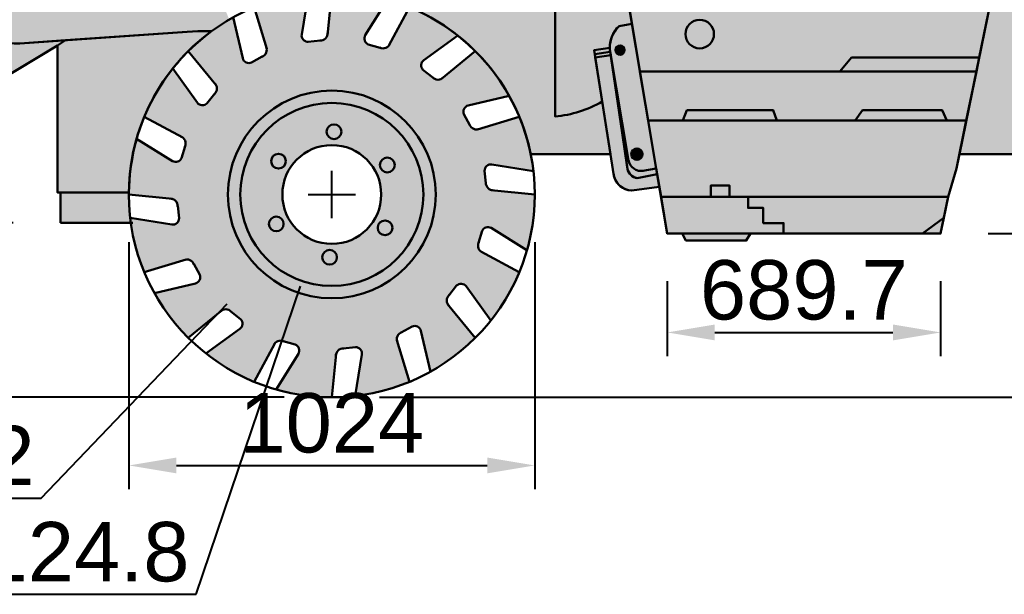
# Model space of a CAD drawing. Header units: millimetres. Extents: x 840 to 45745, y -146 to 13913.
# Drawn here: x 23859 to 26343, y 5728 to 7178 of the extents above; entities that cross this region are included whole.
import ezdxf

# ---------------------------------------------------------------- set-up
doc = ezdxf.new("R2010")
doc.units = ezdxf.units.MM
for name, color, linetype, lineweight in [('colour', 7, 'Continuous', 30), ('drawing', 7, 'Continuous', 30), ('extra adjustment', 7, 'Continuous', 30), ('New DIM', 7, 'Continuous', 30), ('tyres', 7, 'Continuous', 30)]:
    doc.layers.add(name, color=color, linetype=linetype, lineweight=lineweight)
doc.styles.get("Standard").update_dxf_attribs({"font": 'arial.ttf'})
doc.dimstyles.new('000001211E731208', dxfattribs={"dimscale": 30, "dimtxt": 5, "dimasz": 4, "dimexe": 2, "dimexo": 4, "dimgap": 1, "dimtad": 1, "dimtih": 1, "dimtoh": 1, "dimdec": 1, "dimdsep": 46, "dimtxsty": 'Standard', "dimcen": 2, "dimclrd": 1, "dimclre": 134, "dimadec": 1, "dimazin": 2, "dimtfac": 1, "dimtdec": 1, "dimtofl": 0, "dimtmove": 0, "dimatfit": 3, "dimfxl": 1, "dimtolj": 1, "dimtzin": 0, "dimarcsym": 0})

# ---------------------------------------------------------------- blocks, each defined once
blk = doc.blocks.new('*U4')
at = {"layer": 'drawing'}
blk.add_circle((0, 0), 18.6, dxfattribs=at)
blk = doc.blocks.new('*U5')
at = {"layer": 'drawing', "color": 0, "linetype": 'ByBlock', "lineweight": -2, "transparency": 16777216}
blk.add_blockref('*U4', (24618.1, 6895.6), dxfattribs=at)
for p, rotation in [((24478, 6821.2), 60.00000000000001), ((24752.5, 6811.5), 299.9999999999999), ((24472.4, 6662.7), 120), ((24746.9, 6653), 239.9999999999999), ((24606.9, 6578.6), 180)]:
    blk.add_blockref('*U4', p, dxfattribs=dict(at, rotation=rotation))
blk = doc.blocks.new('*D7')
at = {"layer": 'Defpoints', "color": 0, "transparency": 16777216}
for p in [(24134.5, 6737.1), (25158.5, 6737.1), (25158.5, 6053)]:
    blk.add_point(p, dxfattribs=at)
at = {"layer": 'New DIM', "color": 134, "linetype": 'ByBlock', "lineweight": -2, "transparency": 16777216}
for p, q in [((24134.5, 6617.1), (24134.5, 5993)), ((25158.5, 6617.1), (25158.5, 5993))]:
    blk.add_line(p, q, dxfattribs=at)
at = {"layer": 'New DIM', "color": 1, "linetype": 'ByBlock', "lineweight": -2, "transparency": 16777216}
blk.add_line((24254.5, 6053), (25038.5, 6053), dxfattribs=at)
at = {"layer": 'New DIM', "color": 1, "transparency": 16777216}
for points in [[(24254.5, 6073), (24254.5, 6033), (24134.5, 6053)], [(25038.5, 6073), (25038.5, 6033), (25158.5, 6053)]]:
    blk.add_solid(points, dxfattribs=at)
at = {"layer": 'New DIM', "color": 0, "transparency": 16777216, "insert": (24646.5, 6159.6), "char_height": 150, "attachment_point": 5}
blk.add_mtext('\\A1;1024', dxfattribs=at)
blk = doc.blocks.new('*D18')
at = {"layer": 'Defpoints', "color": 0, "transparency": 16777216}
for p in [(25728.5, 8315.9), (24646.5, 6225.1), (31366.4, 6225.1)]:
    blk.add_point(p, dxfattribs=at)
at = {"layer": 'New DIM', "color": 134, "linetype": 'ByBlock', "lineweight": -2, "transparency": 16777216}
for p, q in [((25848.5, 8315.9), (31426.4, 8315.9)), ((24766.5, 6225.1), (31426.4, 6225.1))]:
    blk.add_line(p, q, dxfattribs=at)
at = {"layer": 'New DIM', "color": 1, "linetype": 'ByBlock', "lineweight": -2, "transparency": 16777216}
for p, q in [((31366.4, 8195.9), (31366.4, 7377.1)), ((31366.4, 6345.1), (31366.4, 7163.9))]:
    blk.add_line(p, q, dxfattribs=at)
at = {"layer": 'New DIM', "color": 1, "transparency": 16777216}
for points in [[(31346.4, 8195.9), (31386.4, 8195.9), (31366.4, 8315.9)], [(31346.4, 6345.1), (31386.4, 6345.1), (31366.4, 6225.1)]]:
    blk.add_solid(points, dxfattribs=at)
at = {"layer": 'New DIM', "color": 0, "transparency": 16777216, "insert": (31366.4, 7270.5), "char_height": 150, "attachment_point": 5}
blk.add_mtext('\\A1;2090.8', dxfattribs=at)
blk = doc.blocks.new('*D19')
at = {"layer": 'Defpoints', "color": 0, "transparency": 16777216}
for p in [(23071.5, 6541.8), (22556.1, 6225.1), (24646.5, 6225.1)]:
    blk.add_point(p, dxfattribs=at)
at = {"layer": 'New DIM', "color": 134, "linetype": 'ByBlock', "lineweight": -2, "transparency": 16777216}
for p, q in [((22951.5, 6541.8), (22496.1, 6541.8)), ((24526.5, 6225.1), (22496.1, 6225.1))]:
    blk.add_line(p, q, dxfattribs=at)
at = {"layer": 'New DIM', "color": 1, "linetype": 'ByBlock', "lineweight": -2, "transparency": 16777216}
for p, q in [((22556.1, 6421.8), (22556.1, 6345.1)), ((22556.1, 6225.1), (22556.1, 6105.1)), ((22556.1, 6105.1), (22020, 6105.1))]:
    blk.add_line(p, q, dxfattribs=at)
at = {"layer": 'New DIM', "color": 1, "transparency": 16777216}
for points in [[(22536.1, 6421.8), (22576.1, 6421.8), (22556.1, 6541.8)], [(22536.1, 6345.1), (22576.1, 6345.1), (22556.1, 6225.1)]]:
    blk.add_solid(points, dxfattribs=at)
at = {"layer": 'New DIM', "color": 0, "transparency": 16777216, "insert": (22273.1, 6211.7), "char_height": 150, "attachment_point": 5}
blk.add_mtext('\\A1;316.7', dxfattribs=at)
blk = doc.blocks.new('*D21')
at = {"layer": 'Defpoints', "color": 0, "transparency": 16777216}
for p in [(25492.6, 6638.6), (26182.3, 6638.6), (26182.3, 6388.8)]:
    blk.add_point(p, dxfattribs=at)
at = {"layer": 'New DIM', "color": 134, "linetype": 'ByBlock', "lineweight": -2, "transparency": 16777216}
for p, q in [((25492.6, 6518.6), (25492.6, 6328.8)), ((26182.3, 6518.6), (26182.3, 6328.8))]:
    blk.add_line(p, q, dxfattribs=at)
at = {"layer": 'New DIM', "color": 1, "linetype": 'ByBlock', "lineweight": -2, "transparency": 16777216}
blk.add_line((25612.6, 6388.8), (26062.3, 6388.8), dxfattribs=at)
at = {"layer": 'New DIM', "color": 1, "transparency": 16777216}
for points in [[(25612.6, 6408.8), (25612.6, 6368.8), (25492.6, 6388.8)], [(26062.3, 6408.8), (26062.3, 6368.8), (26182.3, 6388.8)]]:
    blk.add_solid(points, dxfattribs=at)
at = {"layer": 'New DIM', "color": 0, "transparency": 16777216, "insert": (25837.4, 6495.4), "char_height": 150, "attachment_point": 5}
blk.add_mtext('\\A1;689.7', dxfattribs=at)
blk = doc.blocks.new('*D22')
at = {"layer": 'Defpoints', "color": 0, "transparency": 16777216}
for p in [(26309.5, 7226.3), (26182.3, 6638.6), (29495.4, 6638.6)]:
    blk.add_point(p, dxfattribs=at)
at = {"layer": 'New DIM', "color": 134, "linetype": 'ByBlock', "lineweight": -2, "transparency": 16777216}
for p, q in [((26429.5, 7226.3), (29555.4, 7226.3)), ((26302.3, 6638.6), (29555.4, 6638.6))]:
    blk.add_line(p, q, dxfattribs=at)
at = {"layer": 'New DIM', "color": 1, "linetype": 'ByBlock', "lineweight": -2, "transparency": 16777216}
for p, q in [((29495.4, 7106.3), (29495.4, 7039.1)), ((29495.4, 6758.6), (29495.4, 6825.9))]:
    blk.add_line(p, q, dxfattribs=at)
at = {"layer": 'New DIM', "color": 1, "transparency": 16777216}
for points in [[(29475.4, 7106.3), (29515.4, 7106.3), (29495.4, 7226.3)], [(29475.4, 6758.6), (29515.4, 6758.6), (29495.4, 6638.6)]]:
    blk.add_solid(points, dxfattribs=at)
at = {"layer": 'New DIM', "color": 0, "transparency": 16777216, "insert": (29495.4, 6932.5), "char_height": 150, "attachment_point": 5}
blk.add_mtext('\\A1;587.7', dxfattribs=at)
blk = doc.blocks.new('*D31')
at = {"layer": 'Defpoints', "color": 0, "transparency": 16777216}
for p in [(24646.5, 6737.1), (24465.2, 6547.7)]:
    blk.add_point(p, dxfattribs=at)
at = {"layer": 'New DIM', "color": 134, "lineweight": -2, "transparency": 16777216}
for p, q in [((24646.5, 6677.1), (24646.5, 6797.1)), ((24586.5, 6737.1), (24706.5, 6737.1))]:
    blk.add_line(p, q, dxfattribs=at)
at = {"layer": 'New DIM', "color": 1, "linetype": 'ByBlock', "lineweight": -2, "transparency": 16777216}
for p, q in [((23913, 5970.6), (24382.2, 6461)), ((23234.8, 5970.6), (23913, 5970.6))]:
    blk.add_line(p, q, dxfattribs=at)
at = {"layer": 'New DIM', "color": 1, "transparency": 16777216}
blk.add_solid([(24367.8, 6474.8), (24396.7, 6447.2), (24465.2, 6547.7)], dxfattribs=at)
at = {"layer": 'New DIM', "color": 0, "transparency": 16777216, "insert": (23558.9, 6077.2), "char_height": 150, "attachment_point": 5}
blk.add_mtext('\\A1;R262.2', dxfattribs=at)
blk = doc.blocks.new('*D32')
at = {"layer": 'Defpoints', "color": 0, "transparency": 16777216}
for p in [(24646.5, 6737.1), (24606.4, 6618.9)]:
    blk.add_point(p, dxfattribs=at)
at = {"layer": 'New DIM', "color": 134, "lineweight": -2, "transparency": 16777216}
for p, q in [((24646.5, 6677.1), (24646.5, 6797.1)), ((24586.5, 6737.1), (24706.5, 6737.1))]:
    blk.add_line(p, q, dxfattribs=at)
at = {"layer": 'New DIM', "color": 1, "linetype": 'ByBlock', "lineweight": -2, "transparency": 16777216}
for p, q in [((24304.5, 5727.6), (24567.9, 6505.3)), ((23624.5, 5727.6), (24304.5, 5727.6))]:
    blk.add_line(p, q, dxfattribs=at)
at = {"layer": 'New DIM', "color": 1, "transparency": 16777216}
blk.add_solid([(24549, 6511.7), (24586.9, 6498.9), (24606.4, 6618.9)], dxfattribs=at)
at = {"layer": 'New DIM', "color": 0, "transparency": 16777216, "insert": (23949.5, 5834.2), "char_height": 150, "attachment_point": 5}
blk.add_mtext('\\A1;R124.8', dxfattribs=at)
blk = doc.blocks.new('*D56')
at = {"layer": 'Defpoints', "color": 0, "transparency": 16777216}
for p in [(23974.4, 8013.7), (21453.7, 6665.7), (23962.4, 6665.7)]:
    blk.add_point(p, dxfattribs=at)
at = {"layer": 'New DIM', "color": 134, "linetype": 'ByBlock', "lineweight": -2, "transparency": 16777216}
for p, q in [((23854.4, 8013.7), (21393.7, 8013.7)), ((23842.4, 6665.7), (21393.7, 6665.7))]:
    blk.add_line(p, q, dxfattribs=at)
at = {"layer": 'New DIM', "color": 1, "linetype": 'ByBlock', "lineweight": -2, "transparency": 16777216}
for p, q in [((21453.7, 7893.7), (21453.7, 7446.3)), ((21453.7, 6785.7), (21453.7, 7233.1))]:
    blk.add_line(p, q, dxfattribs=at)
at = {"layer": 'New DIM', "color": 1, "transparency": 16777216}
for points in [[(21433.7, 7893.7), (21473.7, 7893.7), (21453.7, 8013.7)], [(21433.7, 6785.7), (21473.7, 6785.7), (21453.7, 6665.7)]]:
    blk.add_solid(points, dxfattribs=at)
at = {"layer": 'New DIM', "color": 0, "transparency": 16777216, "insert": (21453.7, 7339.7), "char_height": 150, "attachment_point": 5}
blk.add_mtext('\\A1;1348', dxfattribs=at)

msp = doc.modelspace()

# ---------------------------------------------------------------- hatches: boundary and pattern name
at = {"layer": 'colour', "true_color": 0xf8d731}
h = msp.add_hatch(color=40, dxfattribs=at)
h.dxf.hatch_style = 1
h.set_gradient(color1=(248, 153, 30), color2=(255, 255, 0), name='INVCYLINDER')
h.paths.add_polyline_path([(24845.87, 7802.83, -0.2041492), (24843.38, 7942.01), (24012.15, 7671.61), (23690.15, 7394.54), (23631.14, 7078.48, -1), (23529.3, 7078.48, -0.0486785), (23530.26, 7088.33), (23570.28, 7291.39), (23377.87, 7125.82), (23352.58, 7106.11), (23117.23, 6670.96), (23089.23, 6591.83), (23122.28, 6611.76), (23954.66, 7113.57), (23975, 7126.46), (23859.02, 7118.47, -0.3149027), (23769.67, 7168.4, -0.3148476), (23800.43, 7328.43), (24084.66, 7564.37), (24082.39, 7563.51), (24084.74, 7564.44), (24084.66, 7564.37), (24151.3, 7589.5, -0.0765754), (24416.89, 7645.46, -0.2047153), (24468.96, 7605.81, -0.1475311), (24476.77, 7510.58), (24474.01, 7466.81), (24907.13, 7664.45)])
at = {"layer": 'colour'}
h = msp.add_hatch(color=256, dxfattribs=at)
h.dxf.hatch_style = 1
h.set_gradient(color1=(248, 153, 30), color2=(255, 255, 0), name='CURVED')
h.paths.add_polyline_path([(27916.58, 7618.12), (27681.57, 7726.65, 0.0280715), (27673.78, 7728.92), (26734.66, 7728.92, 0.0848223), (26578.93, 7614.25), (26573.72, 7611.8, 0.040907), (26518.41, 7536.06), (26405.77, 7360.07), (26388.51, 7396.15), (26025.95, 7396.15), (26025.95, 7279.73), (25880.81, 7279.73), (25880.81, 7396.15), (25862.23, 7396.15), (25843.81, 7396.15), (25843.81, 7283.47), (25843.81, 7226.34), (26309.53, 7226.34), (26229.86, 6838.93), (26417.49, 6838.93), (26425.03, 6838.93, -0.0392198), (26416.11, 6952.52, -0.7647304), (27771.09, 7320.35), (27890.25, 7320.35, -0.3765381), (27916.58, 7302.62)])
at = {"layer": 'colour', "true_color": 0x000000}
h = msp.add_hatch(color=18, dxfattribs=at)
h.dxf.hatch_style = 1
h.paths.add_polyline_path([(24476.77, 7510.58, 0.1475311), (24468.96, 7605.81, 0.2047153), (24416.89, 7645.46, 0.0765754), (24151.3, 7589.5), (24084.66, 7564.37), (23800.43, 7328.43, 0.3148476), (23769.67, 7168.4, 0.3149027), (23859.02, 7118.47), (24281.4, 7147.57), (24308.68, 7149.45), (24342.95, 7149.45, -0.0261637), (24387.68, 7178.89), (24382.99, 7190.31), (24378.13, 7202.14), (24321, 7341.2, -0.9331029), (24377.16, 7383.72, -0.0236396), (24379.23, 7381.1), (24465.79, 7271.82), (24465.81, 7276.94), (24466.2, 7343.27)])
edge = h.paths.add_edge_path(flags=16)
edge.add_ellipse((23987.33, 7318.77), major_axis=(-109.76, -38.21), ratio=0.4846211, start_angle=0, end_angle=360)
at = {"layer": 'colour', "true_color": 0xf8d731}
h = msp.add_hatch(color=40, dxfattribs=at)
h.dxf.hatch_style = 1
h.paths.add_polyline_path([(25721.47, 7335.63), (25838.51, 7335.63), (25838.51, 7295.97), (25750.39, 7295.97), (25741.16, 7226.34), (25843.81, 7226.34), (25843.81, 7283.47), (25843.81, 7396.15), (25764.76, 7396.15, -0.1125283), (25710.51, 7408.06), (25663.97, 7427.38, -0.2976464), (25616.16, 7396.15), (25408.74, 7361.96), (25406.45, 7334.64, -0.1735778), (25371.91, 7304.49), (25209.65, 7290.23), (25209.65, 6934.13, 0.1094951), (25328.57, 6971.77), (25308.17, 7101.29), (25347.78, 7107.53, -0.2051218), (25371.25, 7162.33), (25403.62, 7167.78), (25398.3, 7199.39), (25381.37, 7199.39), (25381.37, 7226.34), (25393.77, 7226.34), (25483.94, 7226.34), (25483.94, 7275.82), (25720.76, 7275.82), (25720.76, 7226.34), (25741.16, 7226.34), (25750.39, 7295.97), (25721.47, 7295.97)])
h = msp.add_hatch(color=40, dxfattribs=at)
h.dxf.hatch_style = 1
h.paths.add_polyline_path([(25209.65, 7290.23), (24704.25, 7245.83, -0.325147), (25148.22, 6838.93), (25151.13, 6838.93), (25349.49, 6838.93), (25328.57, 6971.77, -0.1094951), (25209.65, 6934.13)])
at = {"layer": 'colour', "true_color": 0x000000}
h = msp.add_hatch(color=18, dxfattribs=at)
h.dxf.hatch_style = 1
h.paths.add_polyline_path([(25008.49, 7099.14), (24927.86, 7033.28, -0.4344656), (24901.13, 7032.36), (24876.54, 7052.11, -0.4582199), (24878.27, 7076.27), (24964.63, 7138.23, 0.0695827), (24842.39, 7210.13), (24793.1, 7118.42, -0.4344656), (24768.76, 7107.35), (24738.48, 7116.18, -0.4582199), (24730.83, 7139.17), (24786.9, 7229.46, 0.0695827), (24646.45, 7249.1), (24636.01, 7145.52, -0.4344656), (24617.76, 7125.97), (24586.4, 7122.54, -0.4582199), (24570.54, 7140.85), (24587.8, 7245.73, 0.0695827), (24450.52, 7210.13), (24480.51, 7110.43, -0.4344656), (24471.13, 7085.39), (24443.48, 7070.22, -0.4582199), (24421.81, 7081.07), (24397.62, 7184.57, 0.0695827), (24284.42, 7099.14), (24350.28, 7018.51, -0.4344656), (24351.2, 6991.78), (24331.45, 6967.19, -0.4582199), (24307.28, 6968.92), (24245.32, 7055.28, 0.0695827), (24173.43, 6933.04), (24265.13, 6883.75, -0.4344656), (24276.21, 6859.41), (24267.38, 6829.13, -0.4582199), (24244.39, 6821.48), (24154.1, 6877.56, 0.0695827), (24134.45, 6737.1), (24238.04, 6726.66, -0.4344656), (24257.59, 6708.41), (24261.02, 6677.06, -0.4582199), (24242.71, 6661.19), (24137.83, 6678.45, 0.0695827), (24173.43, 6541.17), (24273.12, 6571.17, -0.4344656), (24298.17, 6561.79), (24313.33, 6534.13, -0.4582199), (24302.49, 6512.46), (24198.99, 6488.27, 0.0695827), (24284.42, 6375.07), (24365.04, 6440.93, -0.4344656), (24391.77, 6441.85), (24416.37, 6422.1, -0.4582199), (24414.64, 6397.93), (24328.28, 6335.97, 0.0695827), (24450.52, 6264.08), (24499.81, 6355.78, -0.4344656), (24524.15, 6366.86), (24554.43, 6358.03, -0.4582199), (24562.08, 6335.04), (24506, 6244.75, 0.0695827), (24646.45, 6225.11), (24656.89, 6328.69, -0.4344656), (24675.14, 6348.24), (24706.5, 6351.67, -0.4582199), (24722.36, 6333.36), (24705.11, 6228.48, 0.0695827), (24842.39, 6264.08), (24812.39, 6363.78, -0.4344656), (24821.77, 6388.82), (24849.43, 6403.99, -0.4582199), (24871.09, 6393.14), (24895.29, 6289.64, 0.0695827), (25008.49, 6375.07), (24942.63, 6455.7, -0.4344656), (24941.71, 6482.42), (24961.46, 6507.02, -0.4582199), (24985.62, 6505.29), (25047.58, 6418.93, 0.0695827), (25119.48, 6541.17), (25027.77, 6590.46, -0.4344656), (25016.7, 6614.8), (25025.53, 6645.08, -0.4582199), (25048.52, 6652.73), (25138.81, 6596.65, 0.0695827), (25158.45, 6737.1), (25054.87, 6747.54, -0.4344656), (25035.32, 6765.8), (25031.89, 6797.15, -0.4582199), (25050.2, 6813.02), (25155.08, 6795.76, 0.0695827), (25119.48, 6933.04), (25019.78, 6903.04, -0.4344656), (24994.74, 6912.42), (24979.57, 6940.08, -0.4582199), (24990.42, 6961.74), (25093.92, 6985.94, 0.0695827)])
h.paths.add_polyline_path([(24908.61, 6737.1, -1), (24384.3, 6737.1, -1)], flags=16)
h.paths.add_polyline_path([(24877.47, 6737.1, -1), (24415.44, 6737.1, -1)], flags=0)
h.paths.add_polyline_path([(24771.22, 6737.1, -1), (24521.69, 6737.1, -1)], flags=0)
at = {"layer": 'colour', "true_color": 0xf8d731}
h = msp.add_hatch(color=40, dxfattribs=at)
h.dxf.hatch_style = 1
h.paths.add_polyline_path([(24342.95, 7149.45), (24308.68, 7149.45), (24281.4, 7147.57), (23975, 7126.46), (23954.66, 7113.57), (23954.66, 6939.91), (23954.66, 6742.05), (24012.11, 6742.45), (24109.79, 6742.45), (24134.48, 6742.45, -0.2356873)])
at = {"layer": 'colour', "true_color": 0x1a3a42}
h = msp.add_hatch(color=159, dxfattribs=at)
h.dxf.hatch_style = 1
h.paths.add_polyline_path([(24134.45, 6737.1, -0.0026111), (24134.48, 6742.45), (24109.79, 6742.45), (24012.11, 6742.45), (23962.35, 6742.1), (23962.35, 6665.72), (24018.66, 6665.72), (24118.96, 6665.72), (24139.45, 6665.72, -0.0349838)])
at = {"layer": 'extra adjustment', "true_color": 0x3b3b3b}
h = msp.add_hatch(color=250, dxfattribs=at)
h.dxf.hatch_style = 1
h.paths.add_polyline_path([(26309.53, 7226.34), (25393.77, 7226.34), (25423.88, 7047.32), (25928.02, 7047.32), (25957.72, 7082.69), (26279.99, 7082.69)])
h.paths.add_polyline_path([(25538.74, 7142.08, -1), (25610.68, 7142.08, -1)], flags=16)
at = {"layer": 'extra adjustment', "true_color": 0x000000}
h = msp.add_hatch(color=18, dxfattribs=at)
h.dxf.hatch_style = 1
h.paths.add_polyline_path([(25403.62, 7167.78), (25371.25, 7162.33, 0.2051218), (25347.78, 7107.53, 0.014212), (25347.9, 7103.23), (25392.27, 6802.03, 0.3114824), (25417.27, 6778.47), (25467.48, 6788.01), (25465.05, 6802.46), (25444.62, 6923.95)])
h.paths.add_polyline_path([(25430.71, 6838.93, -1), (25401.92, 6838.93, -1)], flags=16)
h.paths.add_polyline_path([(25362.05, 7101.37, -1), (25385.22, 7101.37, -1)], flags=16)
at = {"layer": 'extra adjustment', "true_color": 0xf8d731}
h = msp.add_hatch(color=40, dxfattribs=at)
h.dxf.hatch_style = 1
h.paths.add_polyline_path([(25538.74, 7142.08, 1), (25610.68, 7142.08, 1)])
at = {"layer": 'extra adjustment', "true_color": 0x3b3b3b}
h = msp.add_hatch(color=250, dxfattribs=at)
h.dxf.hatch_style = 1
h.paths.add_polyline_path([(25347.9, 7103.23, -0.014212), (25347.78, 7107.53), (25308.17, 7101.29), (25309.69, 7091.65), (25348.76, 7097.4)])
at = {"layer": 'extra adjustment', "true_color": 0x1a3a42}
h = msp.add_hatch(color=159, dxfattribs=at)
h.dxf.hatch_style = 1
h.paths.add_polyline_path([(25362.05, 7101.37, 1), (25385.22, 7101.37, 1)])
at = {"layer": 'extra adjustment', "true_color": 0x3b3b3b}
h = msp.add_hatch(color=250, dxfattribs=at)
h.dxf.hatch_style = 1
h.paths.add_polyline_path([(25350.05, 7088.61), (25348.76, 7097.4), (25309.69, 7091.65), (25311.08, 7082.87)])
h = msp.add_hatch(color=250, dxfattribs=at)
h.dxf.hatch_style = 1
h.paths.add_polyline_path([(25350.05, 7088.61), (25311.08, 7082.87), (25328.57, 6971.77), (25358.07, 6784.43, 0.3448452), (25403.36, 6747.1), (25472.73, 6756.79), (25467.48, 6788.01), (25417.27, 6778.47, -0.3474664), (25391.7, 6805.91)])
at = {"layer": 'extra adjustment', "true_color": 0xf8d731}
h = msp.add_hatch(color=40, dxfattribs=at)
h.dxf.hatch_style = 1
h.paths.add_polyline_path([(26279.99, 7082.69), (25957.72, 7082.69), (25928.02, 7047.32), (26272.71, 7047.32)])
at = {"layer": 'extra adjustment', "true_color": 0x3b3b3b}
h = msp.add_hatch(color=250, dxfattribs=at)
h.dxf.hatch_style = 1
h.paths.add_polyline_path([(26272.71, 7047.32), (25928.02, 7047.32), (25423.88, 7047.32), (25444.62, 6923.95), (25532.05, 6923.95), (25542.3, 6949.68), (25760.35, 6949.68), (25769.3, 6923.95), (25966.89, 6923.95), (25985.64, 6949.68), (26186.46, 6949.68), (26198.26, 6923.95), (26247.34, 6923.95)])
at = {"layer": 'extra adjustment', "true_color": 0x1a3a42}
h = msp.add_hatch(color=159, dxfattribs=at)
h.dxf.hatch_style = 1
h.paths.add_polyline_path([(24771.22, 6737.1, 1), (24521.69, 6737.1, 1)], flags=0)
h.paths.add_polyline_path([(24384.3, 6737.1, 1), (24908.61, 6737.1, 1)])
h.paths.add_polyline_path([(24415.44, 6737.1, -1), (24877.47, 6737.1, -1)], flags=16)
h.paths.add_polyline_path([(24767.9, 6811.5, -1), (24805.11, 6811.5, -1)], flags=0)
h.paths.add_polyline_path([(24799.51, 6653.01, -1), (24762.31, 6653.01, -1)], flags=0)
h.paths.add_polyline_path([(24521.69, 6737.1, -1), (24771.22, 6737.1, -1)], flags=0)
h.paths.add_polyline_path([(24633.44, 6895.59, -1), (24670.65, 6895.59, -1)], flags=0)
h.paths.add_polyline_path([(24659.46, 6578.62, -1), (24622.25, 6578.62, -1)], flags=0)
h.paths.add_polyline_path([(24493.39, 6821.19, -1), (24530.6, 6821.19, -1)], flags=0)
h.paths.add_polyline_path([(24525, 6662.71, -1), (24487.8, 6662.71, -1)], flags=0)
h.paths.add_polyline_path([(24805.11, 6811.5, 1), (24767.9, 6811.5, 1)], flags=0)
h.paths.add_polyline_path([(24762.31, 6653.01, 1), (24799.51, 6653.01, 1)], flags=0)
at = {"layer": 'extra adjustment', "true_color": 0x636466}
h = msp.add_hatch(color=251, dxfattribs=at)
h.dxf.hatch_style = 1
h.paths.add_polyline_path([(24877.47, 6737.1, 1), (24415.44, 6737.1, 1)])
h.paths.add_polyline_path([(24521.69, 6737.1, -1), (24771.22, 6737.1, -1)], flags=16)
h.paths.add_polyline_path([(24799.51, 6653.01, -1), (24762.31, 6653.01, -1)], flags=16)
h.paths.add_polyline_path([(24767.9, 6811.5, -1), (24805.11, 6811.5, -1)], flags=16)
h.paths.add_polyline_path([(24659.46, 6578.62, -1), (24622.25, 6578.62, -1)], flags=16)
h.paths.add_polyline_path([(24633.44, 6895.59, -1), (24670.65, 6895.59, -1)], flags=16)
h.paths.add_polyline_path([(24525, 6662.71, -1), (24487.8, 6662.71, -1)], flags=16)
h.paths.add_polyline_path([(24493.39, 6821.19, -1), (24530.6, 6821.19, -1)], flags=16)
at = {"layer": 'extra adjustment', "true_color": 0xf8d731}
h = msp.add_hatch(color=40, dxfattribs=at)
h.dxf.hatch_style = 1
h.paths.add_polyline_path([(25760.35, 6949.68), (25542.3, 6949.68), (25532.05, 6923.95), (25769.3, 6923.95)])
h = msp.add_hatch(color=40, dxfattribs=at)
h.dxf.hatch_style = 1
h.paths.add_polyline_path([(26186.46, 6949.68), (25985.64, 6949.68), (25966.89, 6923.95), (26198.26, 6923.95)])
at = {"layer": 'extra adjustment', "true_color": 0x1a3a42}
h = msp.add_hatch(color=159, dxfattribs=at)
h.dxf.hatch_style = 1
h.paths.add_polyline_path([(24633.44, 6895.59, 1), (24670.65, 6895.59, 1)])
at = {"layer": 'extra adjustment', "true_color": 0x3b3b3b}
h = msp.add_hatch(color=250, dxfattribs=at)
h.dxf.hatch_style = 1
h.paths.add_polyline_path([(26247.34, 6923.95), (26198.26, 6923.95), (25444.62, 6923.95), (25465.05, 6802.46), (25477.06, 6731.06), (25603.12, 6731.06), (25603.12, 6760.16), (25649.5, 6760.16), (25649.5, 6731.06), (26201.3, 6731.06), (26222.36, 6802.46)])
at = {"layer": 'extra adjustment', "true_color": 0x1a3a42}
h = msp.add_hatch(color=159, dxfattribs=at)
h.dxf.hatch_style = 1
h.paths.add_polyline_path([(24493.39, 6821.19, 1), (24530.6, 6821.19, 1)])
h = msp.add_hatch(color=159, dxfattribs=at)
h.dxf.hatch_style = 1
h.paths.add_polyline_path([(25401.92, 6838.93, 1), (25430.71, 6838.93, 1)])
h = msp.add_hatch(color=159, dxfattribs=at)
h.dxf.hatch_style = 1
h.paths.add_polyline_path([(24767.9, 6811.5, 1), (24805.11, 6811.5, 1)])
at = {"layer": 'extra adjustment', "true_color": 0xf8d731}
h = msp.add_hatch(color=40, dxfattribs=at)
h.dxf.hatch_style = 1
h.paths.add_polyline_path([(25649.5, 6760.16), (25603.12, 6760.16), (25603.12, 6731.06), (25649.5, 6731.06)])
h = msp.add_hatch(color=40, dxfattribs=at)
h.dxf.hatch_style = 1
h.paths.add_polyline_path([(25734.92, 6703.26), (25696.68, 6703.26), (25696.68, 6731.06), (25477.06, 6731.06), (25492.6, 6638.62), (25786.17, 6638.62), (25786.17, 6665.06), (25734.92, 6665.06)])
at = {"layer": 'extra adjustment', "true_color": 0x3b3b3b}
h = msp.add_hatch(color=250, dxfattribs=at)
h.dxf.hatch_style = 1
h.paths.add_polyline_path([(26201.3, 6731.06), (25696.68, 6731.06), (25696.68, 6703.26), (25734.92, 6703.26), (25734.92, 6665.06), (25786.17, 6665.06), (25786.17, 6638.62), (26137.01, 6638.62), (26190.38, 6677.96)])
at = {"layer": 'extra adjustment', "true_color": 0x1a3a42}
h = msp.add_hatch(color=159, dxfattribs=at)
h.dxf.hatch_style = 1
h.paths.add_polyline_path([(24525, 6662.71, 1), (24487.8, 6662.71, 1)])
h = msp.add_hatch(color=159, dxfattribs=at)
h.dxf.hatch_style = 1
h.paths.add_polyline_path([(24762.31, 6653.01, 1), (24799.51, 6653.01, 1)])
at = {"layer": 'extra adjustment', "true_color": 0x3b3b3b}
h = msp.add_hatch(color=250, dxfattribs=at)
h.dxf.hatch_style = 1
h.paths.add_polyline_path([(26190.38, 6677.96), (26137.01, 6638.62), (26182.29, 6638.62)], flags=17)
h = msp.add_hatch(color=250, dxfattribs=at)
h.dxf.hatch_style = 1
h.paths.add_polyline_path([(25703.02, 6638.62), (25530.22, 6638.62), (25539.96, 6620.71), (25692.29, 6620.71)])
at = {"layer": 'extra adjustment', "true_color": 0x1a3a42}
h = msp.add_hatch(color=159, dxfattribs=at)
h.dxf.hatch_style = 1
h.paths.add_polyline_path([(24622.25, 6578.62, 1), (24659.46, 6578.62, 1)])

# ---------------------------------------------------------------- linework, layer by layer
at = {"layer": 'colour'}
msp.add_lwpolyline([(26388.51, 7396.15), (26025.95, 7396.15), (26025.95, 7279.73), (25880.81, 7279.73), (25880.81, 7396.15), (25862.23, 7396.15), (25843.81, 7396.15), (25843.81, 7283.47), (25843.81, 7226.34), (26309.53, 7226.34), (26229.86, 6838.93), (26417.49, 6838.93)], dxfattribs=at)
for points in [[(25209.65, 7290.23), (24704.25, 7245.83, -0.325147), (25148.22, 6838.93), (25151.13, 6838.93), (25349.49, 6838.93), (25328.57, 6971.77, -0.1094951), (25209.65, 6934.13)], [(24342.95, 7149.45), (24308.68, 7149.45), (24281.4, 7147.57), (23975, 7126.46), (23954.66, 7113.57), (23954.66, 6939.91), (23954.66, 6742.05), (24012.11, 6742.45), (24109.79, 6742.45), (24134.48, 6742.45, -0.2356873)]]:
    msp.add_lwpolyline(points, format="xyb", close=True, dxfattribs=at)
for points in [[(25209.65, 7290.23), (25209.65, 6934.13, 0.1094951), (25328.57, 6971.77), (25308.17, 7101.29), (25347.78, 7107.53, -0.2051218), (25371.25, 7162.33), (25403.62, 7167.78), (25398.3, 7199.39)], [(23122.28, 6611.76), (23954.66, 7113.57), (23975, 7126.46), (23859.02, 7118.47, -0.3149027), (23769.67, 7168.4, -0.3148476)]]:
    msp.add_lwpolyline(points, format="xyb", dxfattribs=at)
at = {"layer": 'drawing'}
for p, q in [((25209.65, 7290.23), (25209.65, 6934.13)), ((25393.77, 7226.34), (25465.05, 6802.46)), ((26309.53, 7226.34), (26222.36, 6802.46)), ((25371.25, 7162.33), (25403.62, 7167.78)), ((23859.02, 7118.47), (24281.4, 7147.57)), ((24281.4, 7147.57), (24308.68, 7149.45)), ((24308.68, 7149.45), (24342.95, 7149.45)), ((23122.28, 6611.76), (23954.66, 7113.57)), ((23975, 7126.46), (23954.66, 7113.57)), ((23954.66, 6939.91), (23954.66, 7113.57)), ((25347.78, 7107.53), (25308.17, 7101.29)), ((25308.17, 7101.29), (25358.07, 6784.43)), ((25309.69, 7091.65), (25348.76, 7097.4)), ((25311.08, 7082.87), (25350.05, 7088.61)), ((25347.9, 7103.23), (25392.27, 6802.03)), ((25957.72, 7082.69), (25928.02, 7047.32)), ((26279.99, 7082.69), (25957.72, 7082.69)), ((25423.88, 7047.32), (26272.71, 7047.32)), ((23954.66, 6742.05), (23954.66, 6939.91)), ((25532.05, 6923.95), (25542.3, 6949.68)), ((25542.3, 6949.68), (25760.35, 6949.68)), ((25760.35, 6949.68), (25769.3, 6923.95)), ((25966.89, 6923.95), (25985.64, 6949.68)), ((25985.64, 6949.68), (26186.46, 6949.68)), ((26186.46, 6949.68), (26198.26, 6923.95)), ((25444.62, 6923.95), (26247.34, 6923.95)), ((25151.13, 6838.93), (25148.22, 6838.93)), ((25349.49, 6838.93), (25151.13, 6838.93)), ((25392.34, 6838.93), (25386.83, 6838.93)), ((26417.49, 6838.93), (26229.86, 6838.93)), ((25417.27, 6778.47), (25467.48, 6788.01)), ((25465.05, 6802.46), (25431.29, 6796.79)), ((25465.05, 6802.46), (25492.6, 6638.62)), ((26222.36, 6802.46), (26201.3, 6731.06)), ((23954.66, 6742.05), (24012.11, 6742.45)), ((23962.35, 6742.1), (23962.35, 6665.72)), ((24012.11, 6742.45), (24109.79, 6742.45)), ((24109.79, 6742.45), (24134.94, 6742.45)), ((25472.73, 6756.79), (25403.36, 6747.1)), ((25477.06, 6731.06), (26201.3, 6731.06)), ((25696.68, 6731.06), (25696.68, 6703.26)), ((26201.3, 6731.06), (26182.29, 6638.62)), ((25696.68, 6703.26), (25734.92, 6703.26)), ((25734.92, 6703.26), (25734.92, 6665.06)), ((24018.66, 6665.72), (23962.35, 6665.72)), ((24018.66, 6665.72), (24118.96, 6665.72)), ((24118.96, 6665.72), (24144.11, 6665.72)), ((25734.92, 6665.06), (25786.17, 6665.06)), ((25786.17, 6665.06), (25786.17, 6638.62)), ((26137.01, 6638.62), (26190.38, 6677.96)), ((25492.6, 6638.62), (26182.29, 6638.62)), ((25692.29, 6620.71), (25703.02, 6638.62)), ((25539.96, 6620.71), (25692.29, 6620.71))]:
    msp.add_line(p, q, dxfattribs=at)
msp.add_lwpolyline([(25649.5, 6731.06), (25603.12, 6731.06), (25603.12, 6760.16), (25649.5, 6760.16)], close=True, dxfattribs=at)
for centre, radius in [((25574.71, 7142.08), 35.97), ((25373.64, 7101.37), 11.59), ((24646.45, 6737.1), 262.16), ((24646.45, 6737.1), 231.01), ((24646.45, 6737.1), 124.76), ((25416.31, 6838.93), 14.39)]:
    msp.add_circle(centre, radius, dxfattribs=at)
for centre, radius, start, end in [((25423.5, 7107.53), 75.72, 133.63272, 183.25692), ((25184.19, 7221.21), 288.21, 275.06825, 300.06309), ((25426.66, 6828.58), 32.13, 188.53123, 280.80484), ((25404.56, 6794.69), 47.61, 185.45104, 268.5532), ((25421.85, 6808.37), 30.25, 184.66103, 261.30352)]:
    msp.add_arc(centre, radius, start, end, dxfattribs=at)
at = {"layer": 'extra adjustment'}
for points in [[(26309.53, 7226.34), (25393.77, 7226.34), (25423.88, 7047.32), (25928.02, 7047.32), (25957.72, 7082.69), (26279.99, 7082.69)], [(25350.05, 7088.61), (25348.76, 7097.4), (25309.69, 7091.65), (25311.08, 7082.87)], [(26279.99, 7082.69), (25957.72, 7082.69), (25928.02, 7047.32), (26272.71, 7047.32)], [(26272.71, 7047.32), (25928.02, 7047.32), (25423.88, 7047.32), (25444.62, 6923.95), (25532.05, 6923.95), (25542.3, 6949.68), (25760.35, 6949.68), (25769.3, 6923.95), (25966.89, 6923.95), (25985.64, 6949.68), (26186.46, 6949.68), (26198.26, 6923.95), (26247.34, 6923.95)], [(25760.35, 6949.68), (25542.3, 6949.68), (25532.05, 6923.95), (25769.3, 6923.95)], [(26186.46, 6949.68), (25985.64, 6949.68), (25966.89, 6923.95), (26198.26, 6923.95)], [(26247.34, 6923.95), (26198.26, 6923.95), (25444.62, 6923.95), (25465.05, 6802.46), (25477.06, 6731.06), (25603.12, 6731.06), (25603.12, 6760.16), (25649.5, 6760.16), (25649.5, 6731.06), (26201.3, 6731.06), (26222.36, 6802.46)], [(25649.5, 6760.16), (25603.12, 6760.16), (25603.12, 6731.06), (25649.5, 6731.06)], [(25734.92, 6703.26), (25696.68, 6703.26), (25696.68, 6731.06), (25477.06, 6731.06), (25492.6, 6638.62), (25786.17, 6638.62), (25786.17, 6665.06), (25734.92, 6665.06)], [(26201.3, 6731.06), (25696.68, 6731.06), (25696.68, 6703.26), (25734.92, 6703.26), (25734.92, 6665.06), (25786.17, 6665.06), (25786.17, 6638.62), (26137.01, 6638.62), (26190.38, 6677.96)], [(26190.38, 6677.96), (26137.01, 6638.62), (26182.29, 6638.62)], [(25703.02, 6638.62), (25530.22, 6638.62), (25539.96, 6620.71), (25692.29, 6620.71)]]:
    msp.add_lwpolyline(points, close=True, dxfattribs=at)
for points in [[(25403.62, 7167.78), (25371.25, 7162.33, 0.2051218), (25347.78, 7107.53, 0.014212), (25347.9, 7103.23), (25392.27, 6802.03, 0.3114824), (25417.27, 6778.47), (25467.48, 6788.01), (25465.05, 6802.46), (25444.62, 6923.95)], [(25538.74, 7142.08, 1), (25610.68, 7142.08, 1)], [(25538.74, 7142.08, -1), (25610.68, 7142.08, -1)], [(25347.9, 7103.23, -0.014212), (25347.78, 7107.53), (25308.17, 7101.29), (25309.69, 7091.65), (25348.76, 7097.4)], [(25362.05, 7101.37, -1), (25385.22, 7101.37, -1)], [(25350.05, 7088.61), (25311.08, 7082.87), (25328.57, 6971.77), (25358.07, 6784.43, 0.3448452), (25403.36, 6747.1), (25472.73, 6756.79), (25467.48, 6788.01), (25417.27, 6778.47, -0.3474664), (25391.7, 6805.91)], [(25430.71, 6838.93, -1), (25401.92, 6838.93, -1)]]:
    msp.add_lwpolyline(points, format="xyb", close=True, dxfattribs=at)
at = {"layer": 'New DIM'}
for p, q in [((25347.9, 7103.23), (25395.07, 6822.69)), ((25530.22, 6638.62), (25539.96, 6620.71))]:
    msp.add_line(p, q, dxfattribs=at)
at = {"layer": 'tyres'}
for p, q in [((24587.8, 7245.73), (24570.54, 7140.85)), ((24646.45, 7249.1), (24635.4, 7139.39)), ((24786.9, 7229.46), (24730.83, 7139.17)), ((24450.52, 7210.13), (24482.29, 7104.54)), ((24842.39, 7210.13), (24790.19, 7113)), ((24397.62, 7184.57), (24421.81, 7081.07)), ((24964.63, 7138.23), (24878.27, 7076.27)), ((24586.4, 7122.54), (24617.76, 7125.97)), ((24738.48, 7116.18), (24768.76, 7107.35)), ((24284.42, 7099.14), (24354.17, 7013.74)), ((24443.48, 7070.22), (24471.13, 7085.39)), ((25008.49, 7099.14), (24923.09, 7029.38)), ((24245.32, 7055.28), (24307.28, 6968.92)), ((24876.54, 7052.11), (24901.13, 7032.36)), ((24331.45, 6967.19), (24351.2, 6991.78)), ((25093.92, 6985.94), (24990.42, 6961.74)), ((24173.43, 6933.04), (24270.56, 6880.84)), ((24979.57, 6940.08), (24994.74, 6912.42)), ((25119.48, 6933.04), (25013.89, 6901.27)), ((24154.1, 6877.56), (24244.39, 6821.48)), ((24267.38, 6829.13), (24276.21, 6859.41)), ((25155.08, 6795.76), (25050.2, 6813.02)), ((25031.89, 6797.15), (25035.32, 6765.8)), ((24134.45, 6737.1), (24244.17, 6726.05)), ((25158.45, 6737.1), (25048.74, 6748.16)), ((24261.02, 6677.06), (24257.59, 6708.41)), ((24137.83, 6678.45), (24242.71, 6661.19)), ((25025.53, 6645.08), (25016.7, 6614.8)), ((25138.81, 6596.65), (25048.52, 6652.73)), ((25119.48, 6541.17), (25022.35, 6593.37)), ((24173.43, 6541.17), (24279.02, 6572.94)), ((24313.33, 6534.13), (24298.17, 6561.79)), ((24198.99, 6488.27), (24302.49, 6512.46)), ((24961.46, 6507.02), (24941.71, 6482.42)), ((25047.58, 6418.93), (24985.62, 6505.29)), ((25008.49, 6375.07), (24938.73, 6460.46)), ((24284.42, 6375.07), (24369.81, 6444.83)), ((24416.37, 6422.1), (24391.77, 6441.85)), ((24328.28, 6335.97), (24414.64, 6397.93)), ((24849.43, 6403.99), (24821.77, 6388.82)), ((24895.29, 6289.64), (24871.09, 6393.14)), ((24450.52, 6264.08), (24502.72, 6361.21)), ((24554.43, 6358.03), (24524.15, 6366.86)), ((24842.39, 6264.08), (24810.62, 6369.67)), ((24506, 6244.75), (24562.08, 6335.04)), ((24646.45, 6225.11), (24657.51, 6334.82)), ((24706.5, 6351.67), (24675.14, 6348.24)), ((24705.11, 6228.48), (24722.36, 6333.36))]:
    msp.add_line(p, q, dxfattribs=at)
msp.add_circle((24646.45, 6737.1), 512, dxfattribs=at)
for centre, radius, start, end in [((24586.37, 7138.53), 15.99, 171.66917, 270.14195), ((24617.76, 7144.26), 18.29, 265.44377, 3.93315), ((24744.56, 7130.97), 15.99, 149.16917, 247.64195), ((24464.13, 7102.29), 18.29, 287.94377, 26.43315), ((24775.76, 7124.25), 18.29, 242.94377, 341.43315), ((24437.32, 7084.98), 15.99, 194.16917, 292.64195), ((24887.82, 7063.45), 15.99, 126.66917, 225.14195), ((24914.07, 7045.3), 18.29, 220.44377, 318.93315), ((24338.26, 7004.72), 18.29, 310.44377, 48.93315), ((24320.11, 6978.47), 15.99, 216.66917, 315.14195), ((24994.33, 6946.24), 15.99, 104.16917, 202.64195), ((25011.64, 6919.42), 18.29, 197.94377, 296.43315), ((24259.31, 6866.41), 18.29, 332.94377, 71.43315), ((24252.59, 6835.21), 15.99, 239.16917, 337.64195), ((25047.88, 6797.19), 15.99, 81.66917, 180.14195), ((25053.61, 6765.8), 18.29, 175.44377, 273.93315), ((24239.3, 6708.41), 18.29, 355.44377, 93.93315), ((24245.02, 6677.02), 15.99, 261.66917, 0.14195), ((25040.32, 6639), 15.99, 59.16917, 157.64195), ((25033.6, 6607.8), 18.29, 152.94377, 251.43315), ((24281.27, 6554.78), 18.29, 17.94377, 116.43315), ((24298.57, 6527.97), 15.99, 284.16917, 22.64195), ((24972.8, 6495.74), 15.99, 36.66917, 135.14195), ((24954.64, 6469.49), 18.29, 130.44377, 228.93315), ((24378.84, 6428.91), 18.29, 40.44377, 138.93315), ((24405.09, 6410.76), 15.99, 306.66917, 45.14195), ((24828.77, 6371.92), 18.29, 107.94377, 206.43315), ((24855.59, 6389.23), 15.99, 14.16917, 112.64195), ((24517.15, 6349.96), 18.29, 62.94377, 161.43315), ((24548.35, 6343.24), 15.99, 329.16917, 67.64195), ((24675.14, 6329.95), 18.29, 85.44377, 183.93315), ((24706.54, 6335.67), 15.99, 351.66917, 90.14195)]:
    msp.add_arc(centre, radius, start, end, dxfattribs=at)

# ---------------------------------------------------------------- block references
at = {"layer": 'drawing'}
msp.add_blockref('*U5', (33.98, 0), dxfattribs=at)

# ---------------------------------------------------------------- dimensions: what is measured, and where the dimension line sits
at = {"layer": 'New DIM'}
for base, p1, p2, picture, middle in [((31366.44, 6225.11), (25728.49, 8315.92), (24646.45, 6225.11), '*D18', (31366.44, 7270.51)), ((21453.69, 6665.72), (23974.41, 8013.69), (23962.35, 6665.72), '*D56', (21453.69, 7339.71)), ((29495.41, 6638.62), (26309.53, 7226.34), (26182.29, 6638.62), '*D22', (29495.41, 6932.48)), ((22556.11, 6225.11), (23071.52, 6541.77), (24646.45, 6225.11), '*D19', (22273.08, 6211.74))]:
    dim = msp.add_linear_dim(base=base, p1=p1, p2=p2, angle=90, dimstyle='000001211E731208', dxfattribs=at)
    dim.commit()
    dim.dimension.update_dxf_attribs({"geometry": picture, "text_midpoint": middle})
for mpoint, picture, middle in [((24465.21, 6547.69), '*D31', (23558.92, 5970.62)), ((24606.43, 6618.94), '*D32', (23949.49, 5727.62))]:
    dim = msp.add_radius_dim(center=(24646.45, 6737.1), mpoint=mpoint, dimstyle='000001211E731208', dxfattribs=at)
    dim.commit()
    dim.dimension.update_dxf_attribs({"geometry": picture, "text_midpoint": middle, "dimtype": 164})
for base, p1, p2, picture, middle in [((25158.45, 6053.02), (24134.45, 6737.1), (25158.45, 6737.1), '*D7', (24646.45, 6159.6)), ((26182.29, 6388.78), (25492.6, 6638.62), (26182.29, 6638.62), '*D21', (25837.45, 6495.37))]:
    dim = msp.add_linear_dim(base=base, p1=p1, p2=p2, dimstyle='000001211E731208', dxfattribs=at)
    dim.commit()
    dim.dimension.update_dxf_attribs({"geometry": picture, "text_midpoint": middle})

doc.saveas('drawing.dxf')
